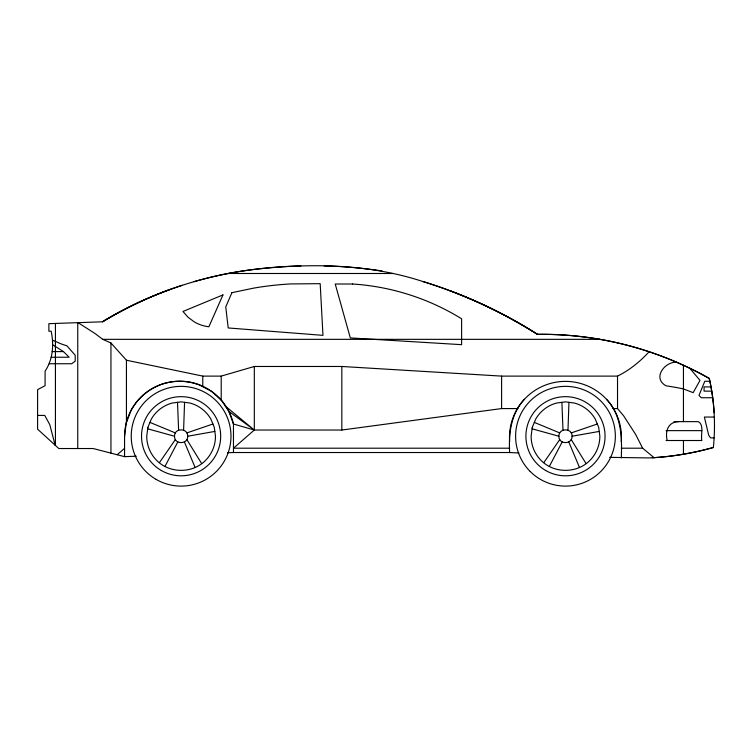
<?xml version="1.0" encoding="UTF-8"?>
<svg xmlns="http://www.w3.org/2000/svg" width="752" height="752" viewBox="0 0 752 752"><rect width="100%" height="100%" fill="white"/><g stroke="black" fill="none" stroke-linecap="round" stroke-linejoin="round"><path stroke-width="1.13" d="M183.601 430.2L184.569 402.32M567.986 430.2L568.944 402.32M518.936 452.977L509.64 452.525C508.587 433.669 510.881 413.685 524.398 399.303M609.637 457.357L648.976 457.921C670.746 456.934 692.385 453.362 713.366 447.478C715.707 424.448 714.381 401.032 709.268 378.444C674.535 358.845 636.38 345.384 597.041 338.842A328.69 317.297 0 0 0 537.473 334.339A472.218 472.218 0 0 0 422.803 281.492C368.762 263.802 310.698 263.031 254.655 269.348C200.972 275.815 148.708 293.75 102.479 321.8L48.871 323.68L48.871 331.209L51.145 331.209C54.069 344.566 52.931 359.588 45.092 371.121L45.092 385.701L37.6 389.658L37.6 429.176L58.797 448.53L93.145 448.53L124.569 456.652L136.281 456.21M124.569 456.652L124.569 436.423L126.195 423.16L130.951 410.667A55.498 55.244 -90 0 1 199.769 385.09L211.556 391.378L221.455 400.355L228.899 411.447L233.468 424.006L233.468 452.525L227.612 452.742M174.52 436.235C174.201 427.775 188.009 427.775 187.69 436.235C188.009 444.695 174.201 444.695 174.52 436.235L147.712 428.819M558.896 436.235C558.576 427.775 572.394 427.775 572.075 436.235C572.394 444.695 558.576 444.695 558.896 436.235L532.096 428.819M164.97 466.428L177.81 441.941M549.345 466.428L562.195 441.941M159.471 462.583L175.404 439.525M543.846 462.583L559.779 439.525M649.07 351.786C640.074 361.627 629.527 370.2 617.524 376.113L501.603 376.113L341.831 366.478L254.317 366.478L221.21 376.113L202.777 376.113L126.439 360.227L110.939 342.978L102.742 339.34L94.959 333.474L78.029 322.655M117.162 454.734L124.569 448.342M186.806 432.936L212.919 424.006M571.191 432.936L597.304 424.006M187.69 436.235L214.837 431.422M572.075 436.235L599.222 431.422M676.255 362.135C664.195 362.069 652.304 378.331 666.028 385.804L668.951 386.255A138.594 29.713 0 0 1 683.446 388.925L693.165 392.666L699.98 380.38L689.904 368.377M124.569 436.423A55.15 55.15 0 0 1 233.468 424.006L254.317 430.031L341.831 430.031L501.603 408.571L517.912 408.571M678.614 421.637C668.227 421.787 664.89 431.131 667.184 440.512M228.298 273.493L393.23 273.493M102.742 339.34L599.692 339.34M52.142 351.598L63.478 351.598L69.137 357.238L51.108 357.238M49.171 363.742L71.694 363.742L75.209 361.195L75.209 355.245L66.853 345.76A61.645 17.428 0 0 1 56.748 341.934L52.49 340.186M709.869 381.245L704.812 381.245L698.975 395.43L701.268 397.733L712.689 397.733M710.969 386.895L704.069 386.895L704.069 391.143L711.721 391.143M612.993 408.571L617.524 408.571L623.662 415.865L635.684 434.506L642.64 448.201L654.043 457.639M37.6 415.424L44.763 415.424L49.811 424.701L55.103 445.156M714.334 417.05L704.361 417.05L708.685 435.211L710.574 437.88L714.127 437.88M674.046 421.637L698.251 421.637C704.586 424.889 700.375 435.436 701.86 440.512L666.075 440.512M666.075 430.633L701.86 430.633M509.64 448.201L233.468 448.201L254.317 430.031L254.317 366.478M621.274 448.201L642.64 448.201M233.468 452.525L509.64 452.525M422.803 281.492C463.147 293.91 501.819 311.732 537.473 334.339A340.224 340.224 0 0 1 709.268 378.444A213.211 213.211 0 0 1 714.137 412.792M534.334 422.398L559.779 432.936M149.949 422.398L175.404 432.936M52.621 344.745L63.478 351.598M228.899 411.447L254.317 430.031L225.262 406.024M606.507 399.303C621.575 415.085 622.139 437.438 621.274 457.921M571.191 439.525L585.977 463.458M186.806 439.525L201.602 463.458M568.775 441.941L579.435 467.34M184.4 441.941L195.05 467.34M561.894 402.339L562.985 430.2M177.51 402.339L178.609 430.2M683.446 365.265L683.446 421.637M683.446 440.512L683.446 454.217M617.524 376.113L617.524 408.571M501.603 376.113L501.603 408.571M341.831 366.478L341.831 430.031M221.21 376.113L221.21 400.13M202.777 376.113L202.777 386.65M126.439 360.227L126.439 422.502M110.939 342.978L110.939 453.127M77.747 322.664L77.747 448.53M55.432 323.454L55.432 445.447M509.64 441.593A55.977 55.977 0 0 1 565.457 381.377A55.977 55.977 0 0 1 621.274 441.593M300.941 265.898A467.847 467.847 0 0 0 243.15 270.927A380.004 380.004 0 0 0 194.148 281.624M324.159 265.898A467.847 467.847 0 0 1 381.941 270.927M449.452 290.526A464.868 446.077 0 0 1 537.464 334.349M182.153 285.299A380.004 380.004 0 0 0 102.479 321.8A375.718 365.801 0 0 1 170.281 289.37M713.366 447.478A287.17 287.17 0 0 1 652.285 457.771M147.909 427.343L146.734 436.235A34.366 34.366 0 0 0 156.801 460.534C169.726 473.628 192.484 473.628 205.409 460.534A34.366 34.366 0 0 0 215.476 436.235L214.301 427.343L210.87 419.052A34.366 34.366 0 0 0 190.002 403.034L181.1 401.869L172.208 403.034A34.366 34.366 0 0 0 151.34 419.052L147.909 427.343M532.284 427.343L531.119 436.235A34.366 34.366 0 0 0 541.186 460.534C554.111 473.628 576.859 473.628 589.784 460.534A34.366 34.366 0 0 0 599.852 436.235L598.686 427.343L595.246 419.052A34.366 34.366 0 0 0 574.378 403.034L565.485 401.869L556.593 403.034A34.366 34.366 0 0 0 535.725 419.052L532.284 427.343M231.917 292.669L225.75 306.929L228.213 327.957L322.965 335.354L320.183 283.673L290.526 283.936A276.52 237.735 0 0 0 253.697 288.119L231.917 292.669M222.959 294.916L208.877 326.763A35.165 33.332 0 0 1 201.32 325.099A35.645 33.784 0 0 1 194.326 321.912L188.066 317.278L182.962 311.469L222.959 294.916M352.632 284.012L335.223 284.012L350.319 337.921L461.615 344.67L461.615 318.792C428.856 298.506 391.087 286.456 352.632 284.012M161.313 470.508A39.574 39.574 0 0 0 220.674 436.235A39.574 39.574 0 0 0 161.313 401.963A39.574 39.574 0 0 0 161.313 470.508M156.172 479.419A49.867 49.867 0 0 0 230.977 436.235A49.867 49.867 0 0 0 156.172 393.042A49.867 49.867 0 0 0 156.172 479.419M545.698 470.508A39.574 39.574 0 0 0 605.059 436.235A39.574 39.574 0 0 0 545.698 401.963A39.574 39.574 0 0 0 545.698 470.508M530.216 471.495A49.867 49.867 0 0 0 613.651 449.141A49.867 49.867 0 0 0 552.579 388.06A49.867 49.867 0 0 0 530.216 471.495"/></g></svg>
